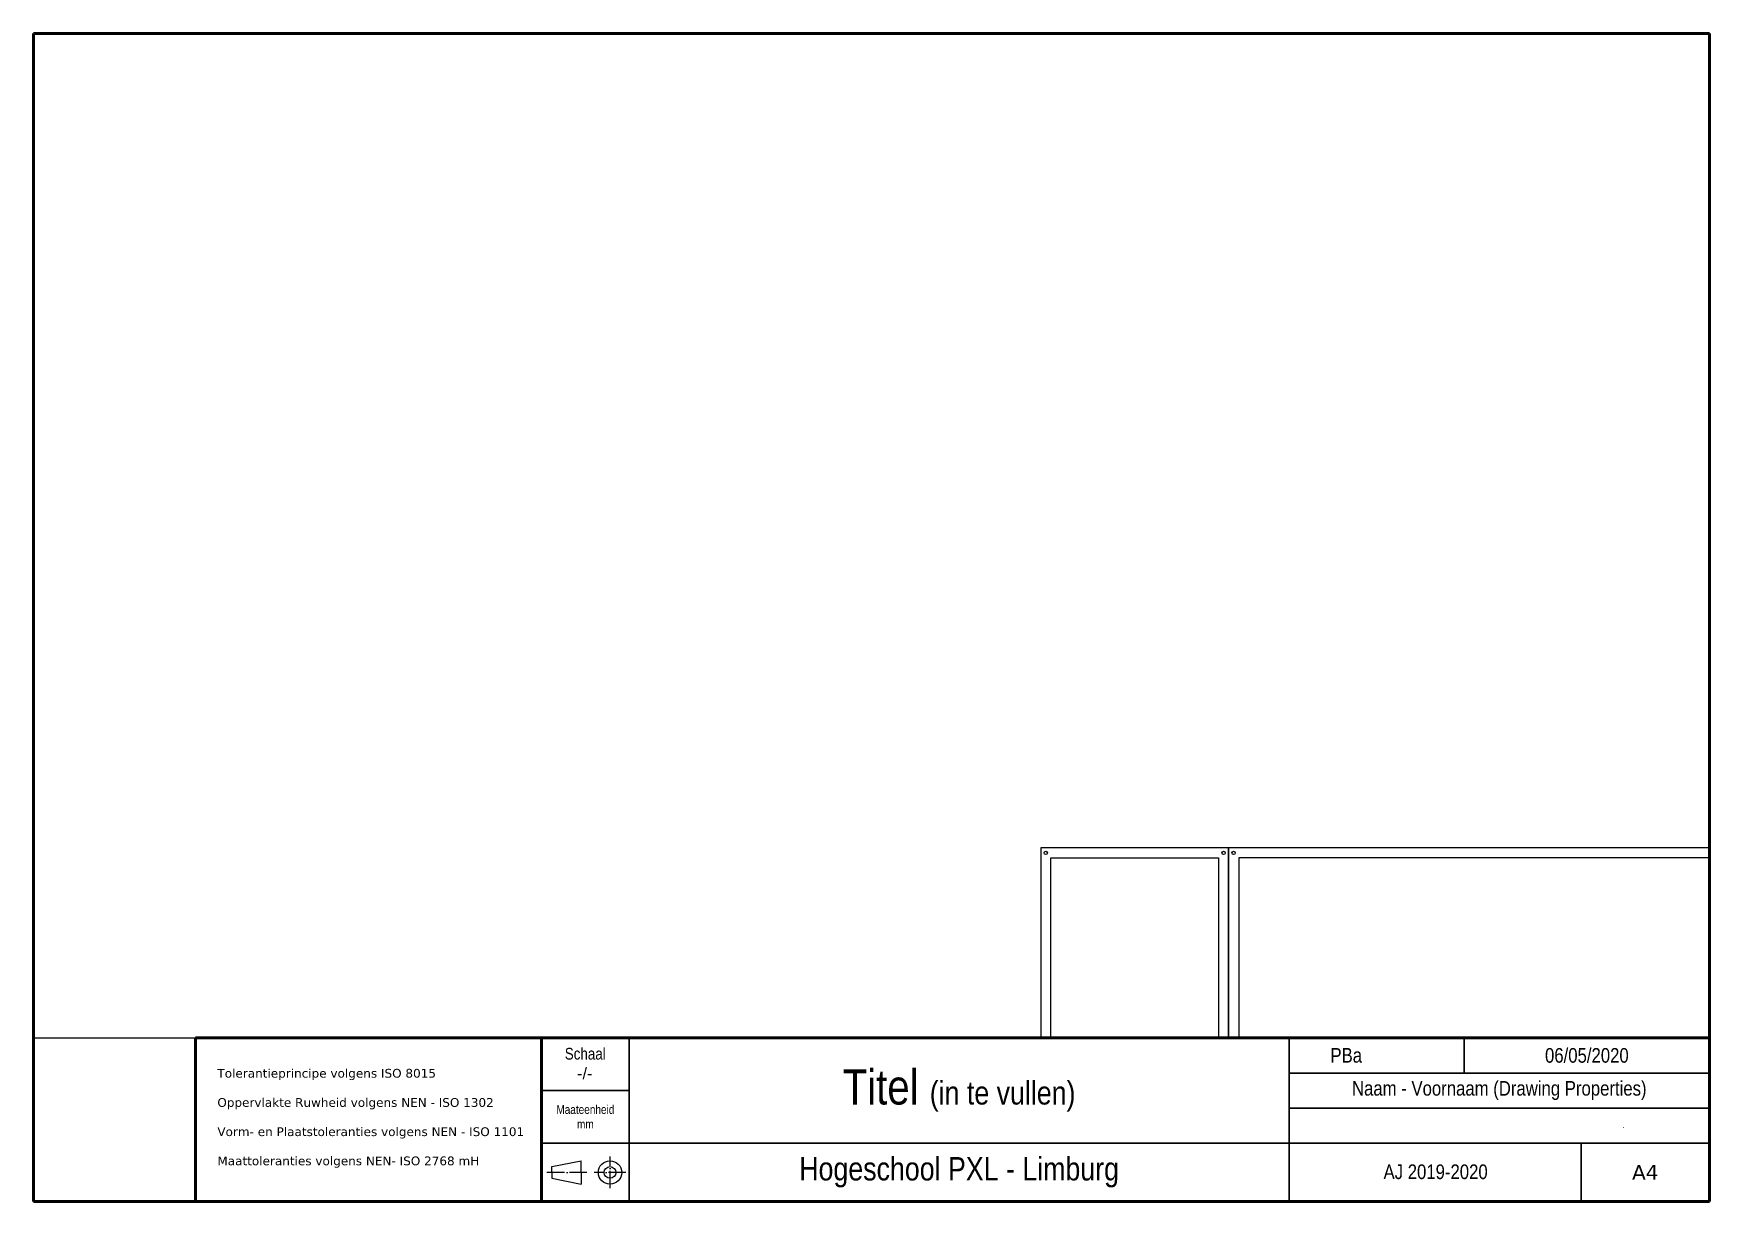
# Paper-space layout 'Landscape Algemeen A4 (Tol)' of a CAD drawing. Header units: millimetres. Extents: x 32 to 319, y 23 to 223.
# The model-space entities are those that its viewports show. They can reach past a viewport. Long polylines and large blocks are cut down to what shows.
import ezdxf

# ---------------------------------------------------------------- set-up
doc = ezdxf.new("R2010")
doc.units = ezdxf.units.MM
doc.header["$LTSCALE"] = 0.5
doc.linetypes.add('ACAD_ISO04W100', pattern=[30, 24, -3, 0, -3])
doc.layers.get('0').update_dxf_attribs({"color": 250})
doc.layers.add('Kader', color=7, linetype='Continuous')
doc.layers.add('Uitgeverij', color=7, linetype='Continuous', plot=False)
doc.styles.add('A3NCAD Technic', font='arial.ttf')
doc.styles.get("Standard").update_dxf_attribs({"font": 'verdana.ttf'})
doc.styles.add('Technic', font='technic_.ttf')

# ---------------------------------------------------------------- blocks, each defined once
blk = doc.blocks.new('*U31')
at = {"linetype": 'Continuous', "insert": (0, 0), "char_height": 4, "attachment_point": 5, "style": 'Technic'}
blk.add_mtext_dynamic_manual_height_columns('Hogeschool PXL - Limburg', width=113, gutter_width=12.5, heights=[0], dxfattribs=at)
blk = doc.blocks.new('*U33')
at = {"linetype": 'Continuous', "insert": (-0.18, -0.05), "char_height": 2.5, "width": 49.5442, "attachment_point": 5, "style": 'Technic'}
blk.add_mtext('AJ 2019-2020', dxfattribs=at)
blk = doc.blocks.new('*U34')
at = {"lineweight": 30, "insert": (0, 0), "char_height": 2.5, "width": 72, "attachment_point": 5, "style": 'Technic'}
blk.add_mtext('Naam - Voornaam (Drawing Properties)', dxfattribs=at)
blk = doc.blocks.new('*U32')
at = {"linetype": 'Continuous', "insert": (-7.91, 0.01), "char_height": 2.5, "attachment_point": 4, "style": 'Technic'}
blk.add_mtext_dynamic_manual_height_columns('PBa ', width=11.7286, gutter_width=12.5, heights=[0], dxfattribs=at)
blk = doc.blocks.new('*U27')
at = {"linetype": 'Continuous', "insert": (0, 0), "char_height": 2.5, "attachment_point": 5, "style": 'Technic'}
blk.add_mtext_dynamic_manual_height_columns('06/05/2020', width=4.131, gutter_width=12.5, heights=[0], dxfattribs=at)
blk = doc.blocks.new('*U16')
at = {"color": 7, "linetype": 'Continuous', "insert": (20.28, 0.11), "char_height": 1, "attachment_point": 1, "style": 'Technic'}
blk.add_mtext_dynamic_manual_height_columns('.', width=33.7428, gutter_width=12.5, heights=[0], dxfattribs=at)
blk = doc.blocks.new('Tolerantieblok')
at = {"layer": 'Kader', "linetype": 'Continuous', "lineweight": 50}
for q in [(-59.26, -28), (0, 0)]:
    blk.add_line((-59.26, 0), q, dxfattribs=at)
at = {"layer": 'Kader', "linetype": 'Continuous', "insert": (-55.52, -13.76), "char_height": 1.5, "width": 72, "attachment_point": 4}
blk.add_mtext('Tolerantieprincipe volgens ISO 8015\\P\\POppervlakte Ruwheid volgens NEN - ISO 1302\\P\\PVorm- en Plaatstoleranties volgens NEN - ISO 1101\\P\\PMaattoleranties volgens NEN- ISO 2768 mH', dxfattribs=at)
blk = doc.blocks.new('*U21')
at = {"layer": 'Kader', "lineweight": -3}
for p, q in [((-6.35, 0.98), (-1.35, 1.98)), ((-6.35, -0.02), (-6.35, 0.98)), ((-1.35, -0.02), (-1.35, 1.98)), ((-6.35, -0.02), (-6.35, -1.02)), ((-6.35, -1.02), (-1.35, -2.02)), ((-1.35, -0.02), (-1.35, -2.02))]:
    blk.add_line(p, q, dxfattribs=at)
at = {"layer": 'Kader', "linetype": 'ACAD_ISO04W100', "lineweight": -3, "ltscale": 0.25}
for p, q in [((3.61, -2.73), (3.61, 2.71)), ((-0.35, -0.02), (-7.39, -0.02)), ((6.33, -0.01), (0.89, -0.01))]:
    blk.add_line(p, q, dxfattribs=at)
at = {"layer": 'Kader', "lineweight": -3}
for radius in [2, 1]:
    blk.add_circle((3.61, -0.02), radius, dxfattribs=at)
blk = doc.blocks.new('*U25')
at = {"linetype": 'Continuous', "insert": (-0.1, -1.7), "char_height": 2, "attachment_point": 5, "style": 'A3NCAD Technic'}
blk.add_mtext_dynamic_manual_height_columns('-/-', width=6.28, gutter_width=12.5, heights=[0], dxfattribs=at)
at = {"layer": 'Kader', "lineweight": 30, "insert": (-0.02, 1.67), "char_height": 2, "width": 15, "attachment_point": 5, "style": 'Technic'}
blk.add_mtext('Schaal', dxfattribs=at)
blk = doc.blocks.new('*U36')
at = {"layer": 'Kader', "linetype": 'Continuous', "insert": (7.5, -4.5), "char_height": 1.5, "width": 15, "attachment_point": 5, "style": 'Technic'}
blk.add_mtext('Maateenheid\\Pmm', dxfattribs=at)

msp = doc.modelspace()

# ---------------------------------------------------------------- linework, layer by layer
at = {"linetype": 'Continuous'}
for points in [[(316.44, 55.46), (260.44, 55.46), (260.44, -50.54), (316.44, -50.54)], [(316.44, -50.54), (522.44, -50.54), (522.44, 55.46), (316.44, 55.46)], [(319.44, -47.54), (519.44, -47.54), (519.44, 52.46), (319.44, 52.46)]]:
    msp.add_lwpolyline(points, close=True, dxfattribs=at)
at = {"linetype": 'Continuous', "extrusion": (-9.98704e-32, -5.43669e-16, -1)}
msp.add_lwpolyline([(-263.44, -47.54), (-263.44, 52.46), (-313.44, 52.46), (-313.44, -47.54)], close=True, dxfattribs=at)
at = {"linetype": 'Continuous'}
for centre in [(261.94, 53.96), (314.94, 53.96), (317.94, 53.96)]:
    msp.add_circle(centre, 0.5, dxfattribs=at)

psp = doc.layouts.new('Landscape Algemeen A4 (Tol)')

# ---------------------------------------------------------------- linework, layer by layer
at = {"layer": 'Kader', "lineweight": 50}
for p, q in [((31.51, 22.82), (31.51, 222.82)), ((31.51, 222.82), (318.51, 222.82)), ((318.51, 22.82), (318.51, 222.82)), ((318.51, 50.82), (118.51, 50.82)), ((118.51, 50.82), (118.51, 22.82)), ((318.51, 22.82), (31.51, 22.82))]:
    psp.add_line(p, q, dxfattribs=at)
at = {"layer": 'Kader', "lineweight": 30}
for p, q in [((133.51, 22.82), (133.51, 50.82)), ((246.51, 22.82), (246.51, 50.82)), ((276.51, 44.82), (276.51, 50.82)), ((318.51, 22.82), (318.51, 50.82)), ((318.51, 44.82), (246.51, 44.82)), ((318.51, 38.82), (246.51, 38.82)), ((133.51, 32.82), (318.51, 32.82)), ((296.51, 22.82), (296.51, 32.82))]:
    psp.add_line(p, q, dxfattribs=at)
at = {"layer": 'Kader', "linetype": 'Continuous', "lineweight": 30}
for p, q in [((118.51, 41.82), (133.51, 41.82)), ((133.51, 32.82), (118.51, 32.82))]:
    psp.add_line(p, q, dxfattribs=at)

# ---------------------------------------------------------------- block references
at = {"linetype": 'Continuous'}
for name, p in [('*U25', (126.01, 46.44)), ('*U36', (118.51, 41.82))]:
    psp.add_blockref(name, p, dxfattribs=at)
at = {"layer": 'Kader', "linetype": 'Continuous'}
for name, p in [('Tolerantieblok', (118.51, 50.82)), ('*U32', (261.51, 47.82)), ('*U27', (297.51, 47.82)), ('*U34', (282.51, 41.82)), ('*U31', (190.01, 27.82)), ('*U33', (271.79, 27.94))]:
    psp.add_blockref(name, p, dxfattribs=at)
at = {"layer": 'Kader', "linetype": 'Continuous', "lineweight": -3}
psp.add_blockref('*U21', (126.62, 27.81), dxfattribs=at)
at = {"layer": 'Uitgeverij', "linetype": 'Continuous'}
psp.add_blockref('*U16', (283.37, 36.32), dxfattribs=at)

# ---------------------------------------------------------------- texts
at = {"layer": 'Kader', "insert": (190.01, 41.82), "char_height": 6, "width": 113, "attachment_point": 5}
psp.add_mtext('{\\fTechnic|b0|i0|c2|p2;Titel \\H0.66667x;(in te vullen)}', dxfattribs=at)
at = {"layer": 'Kader', "lineweight": 30, "insert": (307.51, 27.82), "char_height": 2.5, "width": 22, "attachment_point": 5}
psp.add_mtext('{\\fVerdana|b0|i0|c0|p34;A4}', dxfattribs=at)

# ---------------------------------------------------------------- viewports
at = {"layer": '0', "linetype": 'Continuous'}
psp.add_viewport(center=(175.01, 136.82), size=(287, 172), view_center_point=(210, 148.5), view_height=299.3855, dxfattribs=at)

doc.saveas('drawing.dxf')
